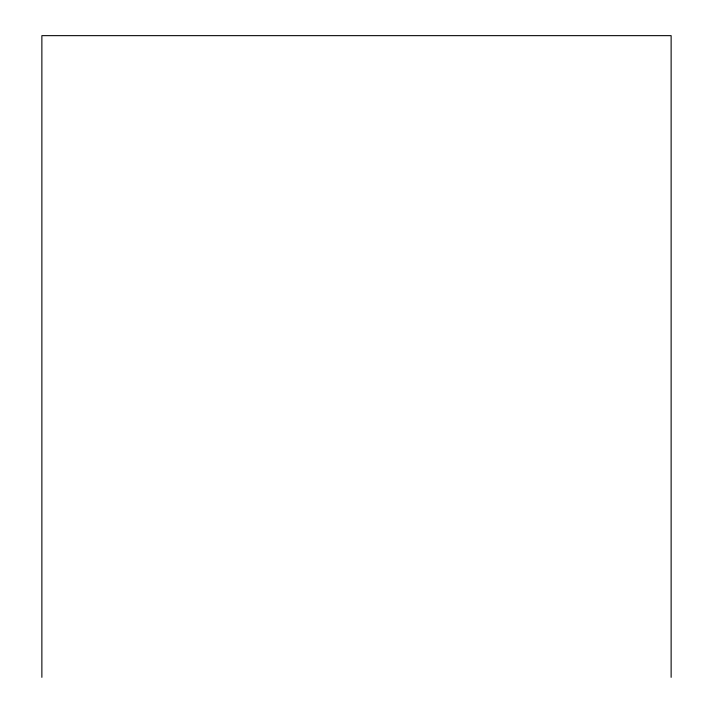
<?xml version="1.0" encoding="UTF-8"?>
<svg xmlns="http://www.w3.org/2000/svg" width="713" height="713" viewBox="0 0 713 713"><rect width="100%" height="100%" fill="white"/><g stroke="black" fill="none" stroke-linecap="round" stroke-linejoin="round"><path stroke-width="1.07" d="M671.129 677.35L671.129 35.65L41.871 35.65L41.871 677.35"/></g></svg>
